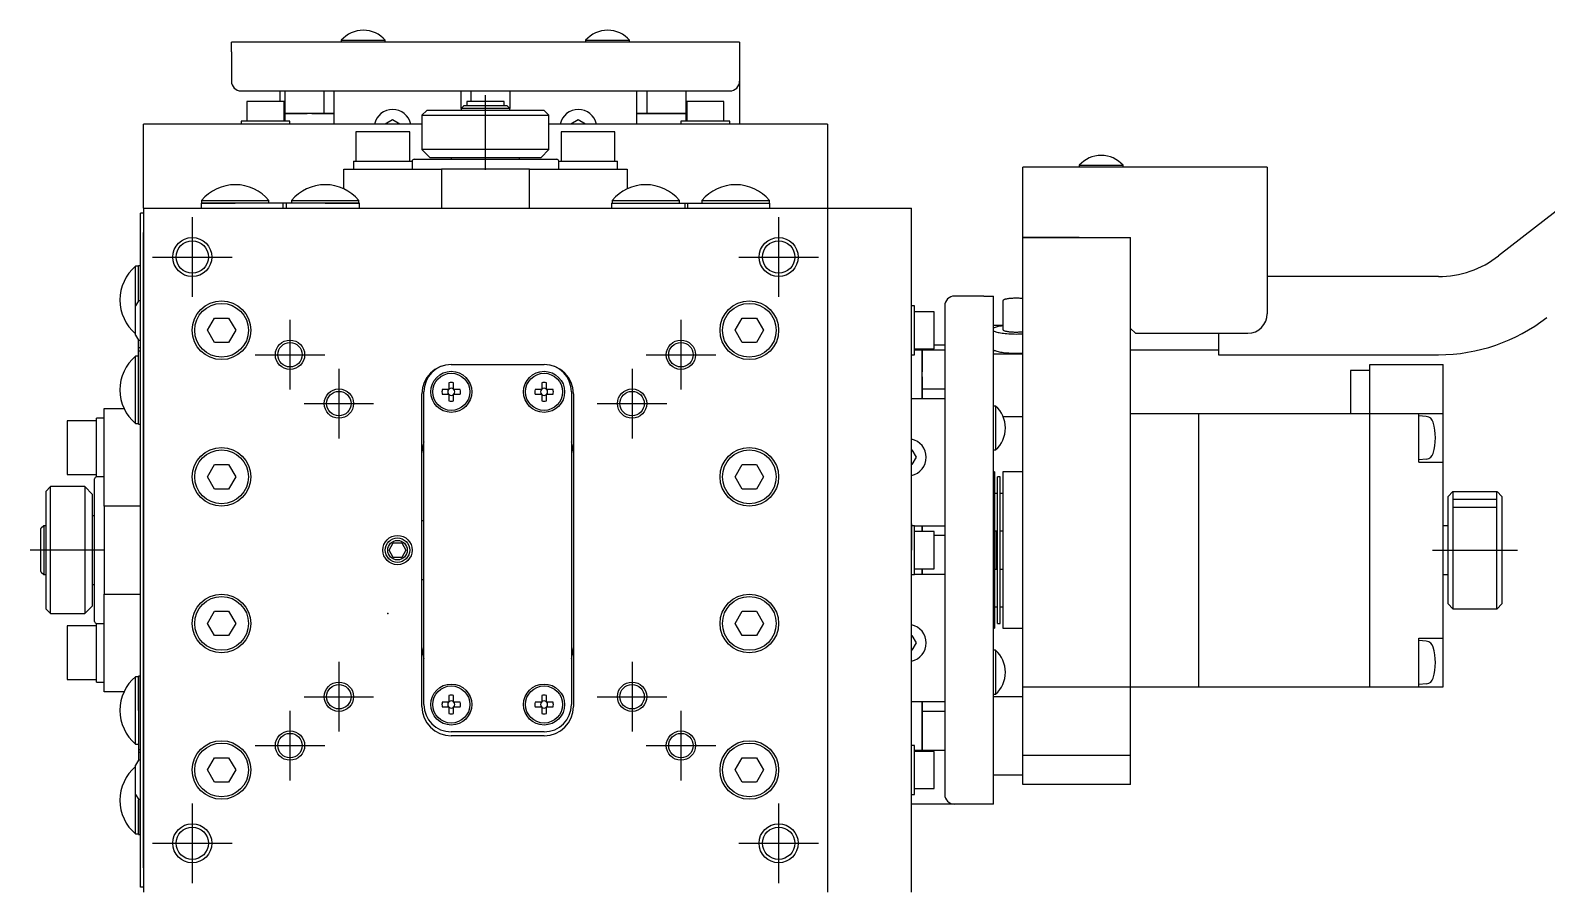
# Model space of a CAD drawing. Extents: x -4 to 428, y 25 to 494.
# Drawn here: x 115.4 to 270.5, y 294.8 to 382.7 of the extents above; entities that cross this region are included whole.
import ezdxf

# ---------------------------------------------------------------- set-up
doc = ezdxf.new("R2010")
doc.units = 0
doc.header["$LTSCALE"] = 10
doc.linetypes.add('CENTER', pattern=[2, 1.25, -0.25, 0.25, -0.25])
doc.layers.get('0').update_dxf_attribs({"linetype": 'CONTINUOUS'})
doc.layers.add('10', color=7, linetype='CONTINUOUS')

# ---------------------------------------------------------------- blocks, each defined once
blk = doc.blocks.new('AID8066')
at = {"layer": '10', "color": 7, "linetype": 'CONTINUOUS'}
for p, q in [((158.430735, 348.548793), (167.930735, 348.548793)), ((158.190735, 346.667977), (158.190735, 345.988793)), ((158.670735, 345.988793), (158.670735, 346.667977)), ((167.690735, 346.667977), (167.690735, 345.988793)), ((168.170735, 345.988793), (168.170735, 346.667977)), ((155.430735, 313.548793), (155.430735, 345.548793)), ((155.630735, 313.748793), (155.630735, 345.748793)), ((158.190735, 345.988793), (157.511551, 345.988793)), ((157.511551, 345.508793), (158.190735, 345.508793)), ((158.190735, 345.508793), (158.190735, 344.829609)), ((159.34992, 345.988793), (158.670735, 345.988793)), ((158.670735, 344.829609), (158.670735, 345.508793)), ((158.670735, 345.508793), (159.34992, 345.508793)), ((167.690735, 345.988793), (167.011551, 345.988793)), ((167.011551, 345.508793), (167.690735, 345.508793)), ((167.690735, 345.508793), (167.690735, 344.829609)), ((168.84992, 345.988793), (168.170735, 345.988793)), ((168.170735, 344.829609), (168.170735, 345.508793)), ((168.170735, 345.508793), (168.84992, 345.508793)), ((170.730735, 345.748793), (170.730735, 313.748793)), ((170.930735, 345.548793), (170.930735, 313.548793)), ((155.630735, 332.548793), (155.430735, 332.548793)), ((152.06471, 329.548793), (152.497722, 330.298793)), ((152.497722, 328.798793), (152.06471, 329.548793)), ((152.497722, 330.298793), (153.363748, 330.298793)), ((153.363748, 330.298793), (153.796761, 329.548793)), ((153.796761, 329.548793), (153.363748, 328.798793)), ((153.363748, 328.798793), (152.497722, 328.798793)), ((155.430735, 326.548793), (155.630735, 326.548793)), ((158.190735, 313.988793), (157.511551, 313.988793)), ((157.511551, 313.508793), (158.190735, 313.508793)), ((158.190735, 314.667977), (158.190735, 313.988793)), ((158.190735, 313.508793), (158.190735, 312.829609)), ((158.670735, 313.988793), (158.670735, 314.667977)), ((159.34992, 313.988793), (158.670735, 313.988793)), ((158.670735, 312.829609), (158.670735, 313.508793)), ((158.670735, 313.508793), (159.34992, 313.508793)), ((167.690735, 313.988793), (167.011551, 313.988793)), ((167.011551, 313.508793), (167.690735, 313.508793)), ((167.690735, 314.667977), (167.690735, 313.988793)), ((167.690735, 313.508793), (167.690735, 312.829609)), ((168.170735, 313.988793), (168.170735, 314.667977)), ((168.84992, 313.988793), (168.170735, 313.988793)), ((168.170735, 312.829609), (168.170735, 313.508793)), ((168.170735, 313.508793), (168.84992, 313.508793)), ((167.930735, 310.948793), (158.430735, 310.948793)), ((167.930735, 310.548793), (158.430735, 310.548793))]:
    blk.add_line(p, q, dxfattribs=at)
for centre, radius in [((158.430735, 345.748793), 2.1), ((158.430735, 345.748793), 1.9), ((167.930735, 345.748793), 2.1), ((167.930735, 345.748793), 1.9), ((152.930735, 329.548793), 1.25), ((152.930735, 329.548793), 1), ((158.430735, 313.748793), 2.1), ((158.430735, 313.748793), 1.9), ((167.930735, 313.748793), 2.1), ((167.930735, 313.748793), 1.9)]:
    blk.add_circle(centre, radius, dxfattribs=at)
at = {"layer": '10', "color": 9, "linetype": 'CONTINUOUS'}
blk.add_circle((152.930735, 329.548793), 1.5, dxfattribs=at)
at = {"layer": '10', "color": 7, "linetype": 'CONTINUOUS'}
for centre, radius, start, end in [((158.430735, 345.548793), 3, 90, 180), ((158.430735, 345.748793), 2.8, 90, 180), ((167.930735, 345.748793), 2.8, 0, 90), ((167.930735, 345.548793), 3, 0, 90), ((158.430735, 345.748793), 0.95, 75.36671, 104.63329), ((158.430735, 345.748793), 0.364721, 48.849633, 131.150367), ((167.930735, 345.748793), 0.95, 75.36671, 104.63329), ((167.930735, 345.748793), 0.364721, 48.849633, 131.150367), ((158.430735, 345.748793), 0.95, 165.36671, 194.63329), ((158.430735, 345.748793), 0.364721, 138.849633, 221.150367), ((158.430735, 345.748793), 0.364721, 228.849633, 311.150367), ((158.430735, 345.748793), 0.95, 255.36671, 284.63329), ((158.430735, 345.748793), 0.364721, 318.849633, 41.150367), ((158.430735, 345.748793), 0.95, 345.36671, 14.63329), ((167.930735, 345.748793), 0.95, 165.36671, 194.63329), ((167.930735, 345.748793), 0.364721, 138.849633, 221.150367), ((167.930735, 345.748793), 0.364721, 228.849633, 311.150367), ((167.930735, 345.748793), 0.95, 255.36671, 284.63329), ((167.930735, 345.748793), 0.364721, 318.849633, 41.150367), ((167.930735, 345.748793), 0.95, 345.36671, 14.63329), ((158.430735, 339.548793), 3, 158.96053, 180), ((167.930735, 339.548793), 3, 0, 21.03947), ((158.430735, 319.548793), 3, 180, 201.03947), ((167.930735, 319.548793), 3, 338.96053, 0), ((158.430735, 313.548793), 3, 180, 270), ((158.430735, 313.748793), 2.8, 180, 270), ((158.430735, 313.748793), 0.95, 165.36671, 194.63329), ((158.430735, 313.748793), 0.364721, 138.849633, 221.150367), ((158.430735, 313.748793), 0.95, 75.36671, 104.63329), ((158.430735, 313.748793), 0.364721, 48.849633, 131.150367), ((158.430735, 313.748793), 0.364721, 228.849633, 311.150367), ((158.430735, 313.748793), 0.364721, 318.849633, 41.150367), ((158.430735, 313.748793), 0.95, 345.36671, 14.63329), ((167.930735, 313.748793), 0.95, 165.36671, 194.63329), ((167.930735, 313.748793), 0.364721, 138.849633, 221.150367), ((167.930735, 313.748793), 0.95, 75.36671, 104.63329), ((167.930735, 313.748793), 0.364721, 48.849633, 131.150367), ((167.930735, 313.748793), 0.364721, 228.849633, 311.150367), ((167.930735, 313.748793), 2.8, 270, 0), ((167.930735, 313.548793), 3, 270, 0), ((167.930735, 313.748793), 0.364721, 318.849633, 41.150367), ((167.930735, 313.748793), 0.95, 345.36671, 14.63329), ((158.430735, 313.748793), 0.95, 255.36671, 284.63329), ((167.930735, 313.748793), 0.95, 255.36671, 284.63329)]:
    blk.add_arc(centre, radius, start, end, dxfattribs=at)

msp = doc.modelspace()

# ---------------------------------------------------------------- linework, layer by layer
at = {"color": 4, "linetype": 'CONTINUOUS'}
for p, q in [((147.18116, 381.733182), (149.43116, 381.733182)), ((149.43116, 381.733182), (151.68116, 381.733182)), ((172.18116, 381.733182), (174.43116, 381.733182)), ((174.43116, 381.733182), (176.68116, 381.733182)), ((164.43116, 374.748868), (159.43116, 374.748868)), ((222.68116, 368.933182), (224.93116, 368.933182)), ((224.93116, 368.933182), (227.18116, 368.933182)), ((132.88116, 365.348868), (136.33116, 365.348868)), ((136.33116, 365.348868), (139.78116, 365.348868)), ((141.23116, 364.548868), (141.23116, 365.048868)), ((141.53116, 365.048868), (141.53116, 364.548868)), ((142.08116, 365.348868), (145.53116, 365.348868)), ((145.53116, 365.348868), (148.98116, 365.348868)), ((174.881162, 365.348868), (178.331162, 365.348868)), ((178.331162, 365.348868), (181.781162, 365.348868)), ((182.331162, 365.048868), (182.331162, 364.548868)), ((182.331162, 365.048868), (182.631162, 365.048868)), ((182.631162, 364.548868), (182.631162, 365.048868)), ((184.081162, 365.348868), (187.531162, 365.348868)), ((187.531162, 365.348868), (190.981162, 365.348868)), ((126.13116, 355.14887), (126.13116, 358.59887)), ((126.13116, 354.548868), (126.13116, 355.14887)), ((126.13116, 345.94887), (126.13116, 349.39887)), ((126.43116, 349.94887), (126.43116, 350.24887)), ((126.63116, 350.24887), (126.43116, 350.24887)), ((126.43116, 349.94887), (126.63116, 349.94887)), ((126.13116, 342.49887), (126.13116, 345.94887)), ((214.115474, 344.298868), (214.115474, 342.048868)), ((234.92116, 315.548868), (234.92116, 343.548868)), ((252.42116, 316.703636), (252.42116, 343.548868)), ((214.115474, 342.048868), (214.115474, 339.798868)), ((260.93116, 335.548868), (260.93116, 323.548868)), ((265.43116, 323.548868), (265.43116, 335.548868)), ((260.93116, 334.748868), (265.43116, 334.748868)), ((260.93116, 333.948868), (265.43116, 333.948868)), ((116.73116, 332.048868), (116.73116, 327.048868)), ((214.115474, 319.298868), (214.115474, 317.048868)), ((126.13116, 313.148868), (126.13116, 316.598868)), ((214.115474, 317.048868), (214.115474, 314.798868)), ((252.43116, 316.70753), (252.42116, 316.70753)), ((252.42116, 315.548868), (252.42116, 316.703636)), ((126.13116, 309.698868), (126.13116, 313.148868)), ((126.43116, 309.148868), (126.63116, 309.148868)), ((126.63116, 308.848868), (126.43116, 308.848868)), ((126.13116, 303.948868), (126.13116, 304.548868)), ((126.13116, 300.498868), (126.13116, 303.948868))]:
    msp.add_line(p, q, dxfattribs=at)
at = {"color": 7, "linetype": 'CONTINUOUS'}
for p, q in [((147.18116, 381.733182), (147.18116, 381.548868)), ((148.41964, 382.567456), (148.417258, 382.572342)), ((148.41964, 382.567456), (148.417258, 382.572342)), ((150.445062, 382.572342), (150.442678, 382.567456)), ((151.68116, 381.548868), (151.68116, 381.733182)), ((172.18116, 381.733182), (172.18116, 381.548868)), ((173.41964, 382.567456), (173.417258, 382.572342)), ((173.41964, 382.567456), (173.417258, 382.572342)), ((175.445062, 382.572342), (175.442678, 382.567456)), ((176.68116, 381.548868), (176.68116, 381.733182)), ((187.93116, 381.548868), (135.93116, 381.548868)), ((135.93116, 380.548868), (135.93116, 381.548868)), ((135.93116, 380.548868), (135.93116, 377.548868)), ((187.93116, 381.548868), (187.93116, 380.548868)), ((187.93116, 380.548868), (187.93116, 377.548868)), ((187.93116, 377.548868), (187.93116, 373.148868)), ((136.93116, 376.548868), (186.93116, 376.548868)), ((140.93116, 375.448868), (140.93116, 376.548868)), ((141.43116, 374.248868), (141.43116, 376.548868)), ((145.43116, 374.248868), (145.43116, 376.548868)), ((146.43116, 376.548868), (146.43116, 374.248868)), ((159.43116, 374.748868), (159.43116, 376.548868)), ((160.43116, 376.548868), (160.43116, 375.448868)), ((164.43116, 376.548868), (164.43116, 374.748868)), ((177.43116, 374.248868), (177.43116, 376.548868)), ((178.43116, 376.548868), (178.43116, 374.248868)), ((182.43116, 376.548868), (182.43116, 374.248868)), ((141.33116, 375.448868), (137.53116, 375.448868)), ((137.53116, 375.448868), (137.53116, 373.448868)), ((141.33116, 373.448868), (141.33116, 375.448868)), ((141.43116, 374.248868), (143.68116, 374.248868)), ((145.43116, 374.248868), (141.43116, 374.248868)), ((141.43116, 373.448868), (141.43116, 374.248868)), ((144.18116, 374.248868), (146.43116, 374.248868)), ((146.43116, 374.248868), (145.43116, 374.248868)), ((146.43116, 374.248868), (146.43116, 373.148868)), ((155.93116, 374.548868), (155.43116, 374.048868)), ((155.43116, 374.048868), (168.43116, 374.048868)), ((155.43116, 374.048868), (155.43116, 370.548868)), ((167.93116, 374.548868), (155.93116, 374.548868)), ((159.68116, 374.998868), (159.43116, 374.748868)), ((159.43116, 374.748868), (159.43116, 374.548868)), ((159.73116, 375.048868), (159.68116, 374.998868)), ((159.73116, 375.048868), (164.13116, 375.048868)), ((163.83116, 375.448868), (160.03116, 375.448868)), ((160.03116, 375.448868), (160.03116, 375.048868)), ((163.83116, 375.048868), (163.83116, 375.448868)), ((164.18116, 374.998868), (164.13116, 375.048868)), ((164.43116, 374.748868), (164.18116, 374.998868)), ((164.43116, 374.548868), (164.43116, 374.748868)), ((168.43116, 374.048868), (167.93116, 374.548868)), ((168.43116, 370.548868), (168.43116, 374.048868)), ((177.43116, 374.248868), (182.43116, 374.248868)), ((178.43116, 374.248868), (177.43116, 374.248868)), ((177.43116, 373.148868), (177.43116, 374.248868)), ((182.43116, 374.248868), (178.43116, 374.248868)), ((182.43116, 374.248868), (182.43116, 373.448868)), ((186.33116, 375.448868), (182.53116, 375.448868)), ((182.53116, 375.448868), (182.53116, 373.448868)), ((186.33116, 373.448868), (186.33116, 375.448868)), ((285.574474, 375.241326), (265.59752, 359.663116)), ((126.93116, 364.548868), (126.93116, 373.148868)), ((155.43116, 373.148868), (126.93116, 373.148868)), ((141.93116, 373.448868), (136.93116, 373.448868)), ((136.93116, 373.448868), (136.93116, 373.148868)), ((141.93116, 373.148868), (141.93116, 373.448868)), ((151.68116, 373.181882), (152.43116, 373.614894)), ((151.68116, 373.148868), (151.68116, 373.181882)), ((152.43116, 373.614894), (153.18116, 373.181882)), ((153.18116, 373.181882), (153.18116, 373.148868)), ((196.93116, 373.148868), (168.43116, 373.148868)), ((170.68116, 373.181882), (171.43116, 373.614894)), ((170.68116, 373.148868), (170.68116, 373.181882)), ((171.43116, 373.614894), (172.18116, 373.181882)), ((172.18116, 373.181882), (172.18116, 373.148868)), ((186.93116, 373.448868), (181.93116, 373.448868)), ((181.93116, 373.448868), (181.93116, 373.148868)), ((186.93116, 373.148868), (186.93116, 373.448868)), ((196.93116, 373.148868), (196.93116, 364.548868)), ((154.18116, 372.348868), (148.68116, 372.348868)), ((148.68116, 372.348868), (148.68116, 369.348868)), ((154.18116, 369.348868), (154.18116, 372.348868)), ((175.18116, 372.348868), (169.68116, 372.348868)), ((169.68116, 372.348868), (169.68116, 369.348868)), ((175.18116, 369.348868), (175.18116, 372.348868)), ((148.43116, 369.348868), (154.43116, 369.348868)), ((148.43116, 369.348868), (148.43116, 368.548868)), ((154.43116, 369.348868), (154.43116, 368.548868)), ((154.63116, 369.548868), (161.93116, 369.548868)), ((161.93116, 370.548868), (155.43116, 370.548868)), ((155.43116, 370.548868), (156.23116, 369.748868)), ((156.23116, 369.748868), (167.63116, 369.748868)), ((158.43116, 369.748868), (158.43116, 369.548868)), ((168.43116, 370.548868), (161.93116, 370.548868)), ((161.93116, 369.548868), (169.23116, 369.548868)), ((165.43116, 369.548868), (165.43116, 369.748868)), ((167.63116, 369.748868), (168.43116, 370.548868)), ((169.43116, 369.348868), (175.43116, 369.348868)), ((169.43116, 368.548868), (169.43116, 369.348868)), ((175.43116, 368.548868), (175.43116, 369.348868)), ((223.91964, 369.767456), (223.917258, 369.772342)), ((223.91964, 369.767456), (223.917258, 369.772342)), ((225.945062, 369.772342), (225.942678, 369.767456)), ((147.43116, 366.530088), (147.43116, 368.548868)), ((147.43116, 368.548868), (157.43116, 368.548868)), ((157.43116, 368.548868), (157.43116, 364.548868)), ((166.43116, 368.548868), (157.43116, 368.548868)), ((166.43116, 364.548868), (166.43116, 368.548868)), ((166.43116, 368.548868), (176.43116, 368.548868)), ((176.43116, 368.548868), (176.43116, 366.530088)), ((241.93116, 368.748868), (216.93116, 368.748868)), ((222.68116, 368.748868), (216.93116, 368.748868)), ((216.93116, 305.548868), (216.93116, 368.748868)), ((222.68116, 368.933182), (222.68116, 368.748868)), ((227.18116, 368.748868), (227.18116, 368.933182)), ((241.93116, 368.748868), (227.18116, 368.748868)), ((241.93116, 368.748868), (241.93116, 367.748868)), ((241.93116, 367.748868), (241.93116, 353.748868)), ((136.33116, 365.048868), (132.83116, 365.048868)), ((132.83116, 365.048868), (132.83116, 364.548868)), ((132.88116, 365.348868), (132.88116, 365.048868)), ((132.88116, 365.048868), (136.33116, 365.048868)), ((140.23116, 365.048868), (136.33116, 365.048868)), ((139.78116, 365.048868), (139.78116, 365.348868)), ((141.23116, 365.048868), (140.23116, 365.048868)), ((141.53116, 365.048868), (141.23116, 365.048868)), ((142.53116, 365.048868), (141.53116, 365.048868)), ((142.08116, 365.348868), (142.08116, 365.048868)), ((145.53116, 365.048868), (142.53116, 365.048868)), ((149.03116, 365.048868), (145.53116, 365.048868)), ((145.53116, 365.048868), (148.98116, 365.048868)), ((148.98116, 365.048868), (148.98116, 365.348868)), ((149.03116, 364.548868), (149.03116, 365.048868)), ((174.831162, 365.048868), (178.331162, 365.048868)), ((174.831162, 365.048868), (174.831162, 364.548868)), ((174.881162, 365.348868), (174.881162, 365.048868)), ((174.881162, 365.048868), (178.331162, 365.048868)), ((178.331162, 365.048868), (181.331162, 365.048868)), ((181.331162, 365.048868), (182.331162, 365.048868)), ((181.781162, 365.048868), (181.781162, 365.348868)), ((182.631162, 365.048868), (183.631162, 365.048868)), ((183.631162, 365.048868), (187.531162, 365.048868)), ((184.081162, 365.348868), (184.081162, 365.048868)), ((187.531162, 365.048868), (191.031162, 365.048868)), ((187.531162, 365.048868), (190.981162, 365.048868)), ((190.981162, 365.048868), (190.981162, 365.348868)), ((191.031162, 364.548868), (191.031162, 365.048868)), ((126.93116, 364.048868), (126.63116, 364.048868)), ((126.63116, 295.048868), (126.63116, 364.048868)), ((126.93116, 364.548868), (126.93116, 294.548868)), ((126.93116, 364.548868), (205.53116, 364.548868)), ((196.93116, 364.548868), (196.93116, 294.548868)), ((205.53116, 294.548868), (205.53116, 364.548868)), ((126.93116, 297.048868), (126.93116, 362.048868)), ((216.93116, 361.548868), (227.93116, 361.548868)), ((222.68116, 361.548868), (216.93116, 361.548868)), ((227.93116, 342.394102), (227.93116, 361.548868)), ((126.43116, 358.59887), (126.13116, 358.59887)), ((126.43116, 355.14887), (126.43116, 358.64887)), ((126.63116, 358.64887), (126.43116, 358.64887)), ((126.43116, 355.14887), (126.43116, 358.59887)), ((259.448138, 357.548868), (241.93116, 357.548868)), ((212.93116, 355.548868), (209.93116, 355.548868)), ((212.93116, 355.548868), (213.93116, 355.548868)), ((213.93116, 303.548868), (213.93116, 355.548868)), ((215.753438, 355.3121), (215.659476, 355.304531)), ((215.850127, 355.318295), (215.753438, 355.3121)), ((215.948991, 355.323078), (215.850127, 355.318295)), ((216.049465, 355.326424), (215.948991, 355.323078)), ((216.150977, 355.328313), (216.049465, 355.326424)), ((216.252946, 355.328734), (216.150977, 355.328313)), ((216.354791, 355.327685), (216.252946, 355.328734)), ((216.45593, 355.325172), (216.354791, 355.327685)), ((216.555786, 355.321209), (216.45593, 355.325172)), ((216.653789, 355.315819), (216.555786, 355.321209)), ((216.74938, 355.309033), (216.653789, 355.315819)), ((216.842013, 355.300889), (216.74938, 355.309033)), ((126.419836, 355.048868), (126.13116, 354.548868)), ((126.13116, 353.048868), (126.13116, 354.548868)), ((126.63116, 355.048868), (126.419836, 355.048868)), ((126.43116, 355.048868), (126.43116, 355.14887)), ((205.83116, 354.548868), (205.53116, 354.548868)), ((205.83116, 349.548868), (205.83116, 354.548868)), ((207.83116, 353.948868), (205.83116, 353.948868)), ((207.83116, 350.148868), (207.83116, 353.948868)), ((208.93116, 354.548868), (208.93116, 304.548868)), ((214.885011, 355.090623), (214.881158, 355.071176)), ((214.881158, 355.071176), (214.881158, 352.126294)), ((214.896547, 355.109959), (214.885011, 355.090623)), ((214.915702, 355.129074), (214.896547, 355.109959)), ((214.942364, 355.147859), (214.915702, 355.129074)), ((214.976383, 355.166205), (214.942364, 355.147859)), ((215.017564, 355.18401), (214.976383, 355.166205)), ((215.065672, 355.20117), (215.017564, 355.18401)), ((215.120433, 355.217588), (215.065672, 355.20117)), ((215.181533, 355.233171), (215.120433, 355.217588)), ((215.248625, 355.247829), (215.181533, 355.233171)), ((215.321324, 355.261478), (215.248625, 355.247829)), ((215.399217, 355.274042), (215.321324, 355.261478)), ((215.481858, 355.285447), (215.399217, 355.274042)), ((215.568777, 355.29563), (215.481858, 355.285447)), ((215.659476, 355.304531), (215.568777, 355.29563)), ((216.931159, 355.291434), (216.842013, 355.300889)), ((126.13116, 351.548868), (126.13116, 353.048868)), ((133.487784, 352.048868), (134.209472, 353.298868)), ((134.209472, 353.298868), (135.652848, 353.298868)), ((135.652848, 353.298868), (136.374536, 352.048868)), ((187.487784, 352.048868), (188.209472, 353.298868)), ((188.209472, 353.298868), (189.652848, 353.298868)), ((189.652848, 353.298868), (190.374536, 352.048868)), ((214.881158, 352.548868), (213.93116, 352.548868)), ((213.998074, 352.29409), (213.93116, 352.257107)), ((214.081288, 352.329848), (213.998074, 352.29409)), ((214.180194, 352.364121), (214.081288, 352.329848)), ((214.294072, 352.396657), (214.180194, 352.364121)), ((214.422089, 352.42722), (214.294072, 352.396657)), ((214.563311, 352.455586), (214.422089, 352.42722)), ((214.716707, 352.481549), (214.563311, 352.455586)), ((214.881158, 352.504918), (214.716707, 352.481549)), ((227.93116, 352.248868), (228.43116, 351.748868)), ((126.13116, 351.548868), (126.419836, 351.048868)), ((126.419836, 351.048868), (126.63116, 351.048868)), ((126.43116, 350.24887), (126.43116, 351.048868)), ((134.209472, 350.798868), (133.487784, 352.048868)), ((135.652848, 350.798868), (134.209472, 350.798868)), ((136.374536, 352.048868), (135.652848, 350.798868)), ((188.209472, 350.798868), (187.487784, 352.048868)), ((189.652848, 350.798868), (188.209472, 350.798868)), ((190.374536, 352.048868), (189.652848, 350.798868)), ((213.93116, 351.99548), (213.993364, 351.960798)), ((213.993364, 351.960798), (214.069906, 351.927176)), ((214.069906, 351.927176), (214.160297, 351.894829)), ((214.160297, 351.894829), (214.263957, 351.863966)), ((214.263957, 351.863966), (214.380222, 351.834784)), ((214.380222, 351.834784), (214.508348, 351.80747)), ((214.508348, 351.80747), (214.647512, 351.782198)), ((214.647512, 351.782198), (214.796824, 351.759132)), ((214.796824, 351.759132), (214.955327, 351.738418)), ((214.881158, 352.126294), (214.88532, 352.106083)), ((214.88532, 352.106083), (214.897779, 352.085997)), ((214.897779, 352.085997), (214.918459, 352.06616)), ((214.918459, 352.06616), (214.947232, 352.046693)), ((214.947232, 352.046693), (214.983921, 352.027717)), ((214.955327, 351.738418), (215.122005, 351.720189)), ((214.983921, 352.027717), (215.028299, 352.009349)), ((215.028299, 352.009349), (215.080094, 351.991702)), ((215.080094, 351.991702), (215.138985, 351.974885)), ((215.122005, 351.720189), (215.29579, 351.704563)), ((215.138985, 351.974885), (215.20461, 351.959001)), ((215.20461, 351.959001), (215.276564, 351.944148)), ((215.276564, 351.944148), (215.354403, 351.930419)), ((215.29579, 351.704563), (215.475568, 351.691639)), ((215.354403, 351.930419), (215.437648, 351.917897)), ((215.437648, 351.917897), (215.525785, 351.90666)), ((215.475568, 351.691639), (215.660188, 351.6815)), ((215.525785, 351.90666), (215.618271, 351.896777)), ((215.618271, 351.896777), (215.714536, 351.888309)), ((215.660188, 351.6815), (215.848467, 351.674211)), ((215.714536, 351.888309), (215.813985, 351.881309)), ((215.813985, 351.881309), (215.916007, 351.875819)), ((215.848467, 351.674211), (216.039198, 351.669819)), ((215.916007, 351.875819), (216.019972, 351.871873)), ((216.019972, 351.871873), (216.125238, 351.869496)), ((216.039198, 351.669819), (216.231158, 351.668352)), ((216.125238, 351.869496), (216.231158, 351.868701)), ((216.231158, 351.868701), (216.323076, 351.869299)), ((216.231158, 351.668352), (216.408578, 351.669605)), ((216.323076, 351.869299), (216.414567, 351.87109)), ((216.408578, 351.669605), (216.585026, 351.673357)), ((216.414567, 351.87109), (216.505206, 351.874065)), ((216.505206, 351.874065), (216.594574, 351.87821)), ((216.585026, 351.673357), (216.759539, 351.679588)), ((216.594574, 351.87821), (216.682255, 351.883507)), ((216.682255, 351.883507), (216.767843, 351.889931)), ((216.759539, 351.679588), (216.931159, 351.688263)), ((216.767843, 351.889931), (216.850939, 351.897452)), ((216.850939, 351.897452), (216.931159, 351.906035)), ((228.43116, 351.748868), (239.93116, 351.748868)), ((236.93116, 351.748868), (236.93116, 349.548868)), ((126.43116, 349.39887), (126.13116, 349.39887)), ((126.43116, 348.94887), (126.43116, 349.94887)), ((205.53116, 349.548868), (205.83116, 349.548868)), ((205.83116, 350.148868), (207.83116, 350.148868)), ((205.83116, 350.048868), (206.63116, 350.048868)), ((206.63116, 350.048868), (206.63116, 347.798868)), ((206.63116, 346.048868), (206.63116, 350.048868)), ((206.63116, 350.048868), (208.93116, 350.048868)), ((207.83116, 350.548868), (208.93116, 350.548868)), ((213.93116, 350.032226), (213.993364, 349.997544)), ((216.93116, 349.590612), (213.93116, 349.590612)), ((213.993364, 349.997544), (214.069906, 349.963922)), ((214.069906, 349.963922), (214.160297, 349.931575)), ((214.160297, 349.931575), (214.263957, 349.900712)), ((214.263957, 349.900712), (214.380222, 349.87153)), ((214.380222, 349.87153), (214.508348, 349.844216)), ((214.508348, 349.844216), (214.647512, 349.818944)), ((214.647512, 349.818944), (214.796824, 349.795878)), ((214.796824, 349.795878), (214.955327, 349.775164)), ((214.955327, 349.775164), (215.122005, 349.756935)), ((215.122005, 349.756935), (215.29579, 349.741309)), ((215.29579, 349.741309), (215.475568, 349.728385)), ((215.475568, 349.728385), (215.660188, 349.718246)), ((215.660188, 349.718246), (215.848467, 349.710957)), ((215.848467, 349.710957), (216.039198, 349.706565)), ((216.039198, 349.706565), (216.231158, 349.705098)), ((216.231158, 349.705098), (216.408578, 349.706351)), ((216.408578, 349.706351), (216.585026, 349.710103)), ((216.585026, 349.710103), (216.759539, 349.716334)), ((216.759539, 349.716334), (216.931159, 349.725009)), ((227.93116, 350.048868), (236.93116, 350.048868)), ((236.93116, 349.548868), (259.448138, 349.548868)), ((126.43116, 345.94887), (126.43116, 348.94887)), ((252.42116, 347.948868), (250.43116, 347.948868)), ((250.43116, 347.948868), (250.43116, 343.548868)), ((252.43116, 348.548868), (259.93116, 348.548868)), ((252.43116, 343.548868), (252.43116, 348.548868)), ((259.93116, 315.548868), (259.93116, 348.548868)), ((206.63116, 347.298868), (206.63116, 345.048868)), ((206.63116, 345.048868), (206.63116, 346.048868)), ((206.63116, 346.048868), (208.93116, 346.048868)), ((126.43116, 342.44887), (126.43116, 345.94887)), ((126.43116, 342.49887), (126.43116, 345.94887)), ((206.63116, 345.048868), (205.53116, 345.048868)), ((208.93116, 345.048868), (206.63116, 345.048868)), ((122.13116, 337.048868), (122.13116, 343.048868)), ((122.93116, 343.048868), (122.13116, 343.048868)), ((122.93116, 344.048868), (124.94994, 344.048868)), ((122.93116, 334.048868), (122.93116, 344.048868)), ((214.115474, 344.298868), (213.93116, 344.298868)), ((214.897329, 343.210036), (216.93116, 343.210036)), ((214.949748, 343.060388), (214.954634, 343.06277)), ((214.949748, 343.060388), (214.954634, 343.06277)), ((227.93116, 343.548868), (259.93116, 343.548868)), ((257.43116, 338.548868), (257.43116, 343.548868)), ((258.19861, 343.231725), (257.43116, 343.298868)), ((119.13116, 342.798868), (119.13116, 337.298868)), ((122.13116, 342.798868), (119.13116, 342.798868)), ((126.13116, 342.49887), (126.43116, 342.49887)), ((126.43116, 342.44887), (126.63116, 342.44887)), ((227.93116, 305.548868), (227.93116, 342.394102)), ((227.93116, 316.703636), (227.93116, 342.394102)), ((205.53116, 339.798868), (205.564174, 339.798868)), ((205.564174, 339.798868), (205.997186, 339.048868)), ((213.93116, 339.798868), (214.115474, 339.798868)), ((214.954634, 341.034966), (214.949748, 341.03735)), ((133.487784, 337.048868), (134.209472, 338.298868)), ((134.209472, 338.298868), (135.652848, 338.298868)), ((135.652848, 338.298868), (136.374536, 337.048868)), ((187.487784, 337.048868), (188.209472, 338.298868)), ((188.209472, 338.298868), (189.652848, 338.298868)), ((189.652848, 338.298868), (190.374536, 337.048868)), ((205.564174, 338.298868), (205.53116, 338.298868)), ((205.997186, 339.048868), (205.564174, 338.298868)), ((258.213149, 338.867283), (257.43116, 338.798868)), ((257.43116, 338.548868), (259.93116, 338.548868)), ((119.13116, 337.298868), (122.13116, 337.298868)), ((121.93116, 329.548868), (121.93116, 336.848868)), ((122.93116, 337.048868), (122.13116, 337.048868)), ((134.209472, 335.798868), (133.487784, 337.048868)), ((136.374536, 337.048868), (135.652848, 335.798868)), ((188.209472, 335.798868), (187.487784, 337.048868)), ((190.374536, 337.048868), (189.652848, 335.798868)), ((214.03116, 337.548868), (213.93116, 337.548868)), ((214.03116, 337.548868), (214.03116, 321.548868)), ((214.33116, 322.048868), (214.33116, 337.048868)), ((214.58116, 337.048868), (214.33116, 337.048868)), ((214.58116, 322.048868), (214.58116, 337.048868)), ((214.88116, 337.548868), (214.88116, 321.548868)), ((216.93116, 337.548868), (214.88116, 337.548868)), ((117.43116, 336.048868), (116.93116, 335.548868)), ((116.93116, 335.548868), (116.93116, 323.548868)), ((117.43116, 323.048868), (117.43116, 336.048868)), ((120.93116, 336.048868), (117.43116, 336.048868)), ((120.93116, 336.048868), (120.93116, 329.548868)), ((121.73116, 335.248868), (120.93116, 336.048868)), ((121.73116, 323.848868), (121.73116, 335.248868)), ((135.652848, 335.798868), (134.209472, 335.798868)), ((189.652848, 335.798868), (188.209472, 335.798868)), ((214.33116, 335.337956), (214.03116, 335.337956)), ((214.88116, 335.337956), (214.58116, 335.337956)), ((260.927503, 335.545214), (260.43116, 335.048868)), ((260.93116, 335.548868), (265.43116, 335.548868)), ((260.93116, 335.548868), (265.43116, 335.548868)), ((260.93116, 335.545214), (265.43116, 335.545214)), ((265.93116, 335.048868), (265.434814, 335.545214)), ((126.63116, 334.048868), (122.93116, 334.048868)), ((122.93116, 334.048868), (122.93116, 325.048868)), ((260.43116, 324.048868), (260.43116, 335.048868)), ((265.93116, 335.048868), (265.93116, 324.048868)), ((116.73116, 332.048868), (116.48116, 331.798868)), ((116.93116, 332.048868), (116.73116, 332.048868)), ((121.93116, 333.048868), (121.73116, 333.048868)), ((205.53116, 332.248868), (205.53116, 329.548868)), ((205.83116, 332.048868), (205.53116, 332.048868)), ((205.83116, 332.048868), (206.63116, 332.048868)), ((205.83116, 327.048868), (205.83116, 332.048868)), ((206.63116, 332.048868), (206.63116, 331.448868)), ((206.63116, 331.448868), (206.63116, 332.048868)), ((206.63116, 332.048868), (208.93116, 332.048868)), ((260.43116, 332.048868), (259.93116, 332.048868)), ((116.48116, 331.798868), (116.43116, 331.748868)), ((116.43116, 327.348868), (116.43116, 331.748868)), ((207.83116, 331.448868), (205.83116, 331.448868)), ((207.83116, 327.648868), (207.83116, 331.448868)), ((208.93116, 331.048868), (207.83116, 331.048868)), ((214.03116, 331.537956), (214.33116, 331.537956)), ((214.23116, 329.548868), (214.23116, 331.537956)), ((214.58116, 331.537956), (214.88116, 331.537956)), ((120.93116, 329.548868), (120.93116, 323.048868)), ((121.93116, 322.248868), (121.93116, 329.548868)), ((214.23116, 327.559782), (214.23116, 329.548868)), ((205.83116, 327.648868), (207.83116, 327.648868)), ((206.63116, 327.648868), (206.63116, 327.048868)), ((206.63116, 327.048868), (206.63116, 327.648868)), ((214.33116, 327.559782), (214.03116, 327.559782)), ((214.88116, 327.559782), (214.58116, 327.559782)), ((116.43116, 327.348868), (116.48116, 327.298868)), ((116.48116, 327.298868), (116.73116, 327.048868)), ((116.73116, 327.048868), (116.93116, 327.048868)), ((121.73116, 326.048868), (121.93116, 326.048868)), ((205.53116, 327.048868), (205.83116, 327.048868)), ((206.63116, 327.048868), (205.83116, 327.048868)), ((208.93116, 327.048868), (206.63116, 327.048868)), ((259.93116, 327.048868), (260.43116, 327.048868)), ((122.93116, 325.048868), (126.63116, 325.048868)), ((122.93116, 315.048868), (122.93116, 325.048868)), ((116.93116, 323.548868), (117.43116, 323.048868)), ((117.43116, 323.048868), (120.93116, 323.048868)), ((120.93116, 323.048868), (121.73116, 323.848868)), ((133.487784, 322.048868), (134.209472, 323.298868)), ((134.209472, 323.298868), (135.652848, 323.298868)), ((135.652848, 323.298868), (136.374536, 322.048868)), ((187.487784, 322.048868), (188.209472, 323.298868)), ((188.209472, 323.298868), (189.652848, 323.298868)), ((189.652848, 323.298868), (190.374536, 322.048868)), ((214.03116, 323.759782), (214.33116, 323.759782)), ((214.58116, 323.759782), (214.88116, 323.759782)), ((260.43116, 324.048868), (260.927504, 323.552524)), ((260.93116, 323.552524), (265.434813, 323.552524)), ((260.93116, 323.548868), (265.43116, 323.548868)), ((260.93116, 323.548868), (265.43116, 323.548868)), ((265.434813, 323.552524), (265.93116, 324.048868)), ((119.13116, 321.798868), (119.13116, 316.298868)), ((122.13116, 321.798868), (119.13116, 321.798868)), ((122.13116, 316.048868), (122.13116, 322.048868)), ((122.13116, 322.048868), (122.93116, 322.048868)), ((134.209472, 320.798868), (133.487784, 322.048868)), ((136.374536, 322.048868), (135.652848, 320.798868)), ((188.209472, 320.798868), (187.487784, 322.048868)), ((190.374536, 322.048868), (189.652848, 320.798868)), ((213.93116, 321.548868), (214.03116, 321.548868)), ((214.33116, 322.048868), (214.58116, 322.048868)), ((214.88116, 321.548868), (216.93116, 321.548868)), ((135.652848, 320.798868), (134.209472, 320.798868)), ((189.652848, 320.798868), (188.209472, 320.798868)), ((205.53116, 320.798868), (205.564174, 320.798868)), ((205.564174, 320.798868), (205.997186, 320.048868)), ((205.997186, 320.048868), (205.564174, 319.298868)), ((257.43116, 320.548868), (259.93116, 320.548868)), ((257.43116, 315.548868), (257.43116, 320.548868)), ((258.19861, 320.231725), (257.43116, 320.298868)), ((205.564174, 319.298868), (205.53116, 319.298868)), ((214.115474, 319.298868), (213.93116, 319.298868)), ((126.43116, 316.598868), (126.13116, 316.598868)), ((126.43116, 316.648868), (126.43116, 313.148868)), ((126.63116, 316.648868), (126.43116, 316.648868)), ((126.43116, 313.148868), (126.43116, 316.598868)), ((214.949748, 318.060388), (214.954634, 318.06277)), ((214.949748, 318.060388), (214.954634, 318.06277)), ((119.13116, 316.298868), (122.13116, 316.298868)), ((122.13116, 316.048868), (122.93116, 316.048868)), ((124.94994, 315.048868), (122.93116, 315.048868)), ((214.954634, 316.034966), (214.949748, 316.03735)), ((216.93116, 315.548868), (259.93116, 315.548868)), ((258.213149, 315.867283), (257.43116, 315.798868)), ((205.53116, 314.048868), (206.63116, 314.048868)), ((206.63116, 314.048868), (206.63116, 309.048868)), ((206.63116, 313.048868), (206.63116, 314.048868)), ((206.63116, 314.048868), (208.93116, 314.048868)), ((213.93116, 314.798868), (214.115474, 314.798868)), ((216.93116, 314.548868), (213.93116, 314.548868)), ((126.43116, 313.148868), (126.43116, 310.148868)), ((206.63116, 309.048868), (206.63116, 313.048868)), ((208.93116, 313.048868), (206.63116, 313.048868)), ((126.13116, 309.698868), (126.43116, 309.698868)), ((126.43116, 310.148868), (126.43116, 309.148868)), ((126.43116, 309.148868), (126.43116, 308.848868)), ((126.43116, 308.848868), (126.43116, 308.048868)), ((205.83116, 309.548868), (205.53116, 309.548868)), ((205.83116, 304.548868), (205.83116, 309.548868)), ((206.63116, 309.048868), (205.83116, 309.048868)), ((207.83116, 308.948868), (205.83116, 308.948868)), ((208.93116, 309.048868), (206.63116, 309.048868)), ((207.83116, 305.148868), (207.83116, 308.948868)), ((126.419836, 308.048868), (126.13116, 307.548868)), ((126.13116, 306.048868), (126.13116, 307.548868)), ((126.63116, 308.048868), (126.419836, 308.048868)), ((133.487784, 307.048868), (134.209472, 308.298868)), ((134.209472, 308.298868), (135.652848, 308.298868)), ((135.652848, 308.298868), (136.374536, 307.048868)), ((187.487784, 307.048868), (188.209472, 308.298868)), ((188.209472, 308.298868), (189.652848, 308.298868)), ((189.652848, 308.298868), (190.374536, 307.048868)), ((216.93116, 308.548868), (227.93116, 308.548868)), ((126.13116, 304.548868), (126.13116, 306.048868)), ((134.209472, 305.798868), (133.487784, 307.048868)), ((135.652848, 305.798868), (134.209472, 305.798868)), ((136.374536, 307.048868), (135.652848, 305.798868)), ((188.209472, 305.798868), (187.487784, 307.048868)), ((189.652848, 305.798868), (188.209472, 305.798868)), ((190.374536, 307.048868), (189.652848, 305.798868)), ((213.93116, 306.548868), (216.93116, 306.548868)), ((126.13116, 304.548868), (126.419836, 304.048868)), ((205.53116, 304.548868), (205.83116, 304.548868)), ((205.83116, 305.148868), (207.83116, 305.148868)), ((227.93116, 305.548868), (216.93116, 305.548868)), ((126.419836, 304.048868), (126.63116, 304.048868)), ((126.43116, 304.048868), (126.43116, 303.948868)), ((126.43116, 303.948868), (126.43116, 300.448868)), ((126.43116, 300.498868), (126.43116, 303.948868)), ((209.93116, 303.548868), (205.53116, 303.548868)), ((212.93116, 303.548868), (209.93116, 303.548868)), ((213.93116, 303.548868), (212.93116, 303.548868)), ((126.13116, 300.498868), (126.43116, 300.498868)), ((126.43116, 300.448868), (126.63116, 300.448868)), ((126.93116, 295.048868), (126.63116, 295.048868))]:
    msp.add_line(p, q, dxfattribs=at)
at = {"color": 4, "linetype": 'CENTER'}
for p, q in [((161.93116, 368.478868), (161.93116, 376.118868)), ((131.93116, 363.628868), (131.93116, 355.468868)), ((191.93116, 363.628868), (191.93116, 355.468868)), ((127.85116, 359.548868), (136.01116, 359.548868)), ((187.85116, 359.548868), (196.01116, 359.548868)), ((141.93116, 353.108868), (141.93116, 345.988868)), ((181.93116, 353.108868), (181.93116, 345.988868)), ((138.37116, 349.548868), (145.49116, 349.548868)), ((178.37116, 349.548868), (185.49116, 349.548868)), ((146.93116, 348.108868), (146.93116, 340.988868)), ((176.93116, 348.108868), (176.93116, 340.988868)), ((143.37116, 344.548868), (150.49116, 344.548868)), ((173.37116, 344.548868), (180.49116, 344.548868)), ((123.00116, 329.548868), (115.36116, 329.548868)), ((258.84116, 329.548868), (267.52116, 329.548868)), ((146.93116, 318.108868), (146.93116, 310.988868)), ((176.93116, 318.108868), (176.93116, 310.988868)), ((143.37116, 314.548868), (150.49116, 314.548868)), ((173.37116, 314.548868), (180.49116, 314.548868)), ((141.93116, 313.108868), (141.93116, 305.988868)), ((181.93116, 313.108868), (181.93116, 305.988868)), ((138.37116, 309.548868), (145.49116, 309.548868)), ((178.37116, 309.548868), (185.49116, 309.548868)), ((131.93116, 303.628868), (131.93116, 295.468868)), ((191.93116, 303.628868), (191.93116, 295.468868)), ((127.85116, 299.548868), (136.01116, 299.548868)), ((187.85116, 299.548868), (196.01116, 299.548868))]:
    msp.add_line(p, q, dxfattribs=at)
at = {"color": 4, "linetype": 'CONTINUOUS'}
for centre, radius in [((131.93116, 359.548868), 2), ((191.93116, 359.548868), 2), ((141.93116, 349.548868), 1.5), ((181.93116, 349.548868), 1.5), ((146.93116, 344.548868), 1.5), ((176.93116, 344.548868), 1.5), ((146.93116, 314.548868), 1.5), ((176.93116, 314.548868), 1.5), ((141.93116, 309.548868), 1.5), ((181.93116, 309.548868), 1.5), ((131.93116, 299.548868), 2), ((191.93116, 299.548868), 2)]:
    msp.add_circle(centre, radius, dxfattribs=at)
at = {"color": 7, "linetype": 'CONTINUOUS'}
for centre, radius in [((131.93116, 359.548868), 1.65), ((191.93116, 359.548868), 1.65), ((134.93116, 352.048868), 3), ((134.93116, 352.048868), 2.75), ((188.93116, 352.048868), 3), ((188.93116, 352.048868), 2.75), ((141.93116, 349.548868), 1.25), ((181.93116, 349.548868), 1.25), ((146.93116, 344.548868), 1.25), ((176.93116, 344.548868), 1.25), ((134.93116, 337.048868), 3), ((134.93116, 337.048868), 2.75), ((188.93116, 337.048868), 3), ((188.93116, 337.048868), 2.75), ((134.93116, 322.048868), 3), ((134.93116, 322.048868), 2.75), ((188.93116, 322.048868), 3), ((188.93116, 322.048868), 2.75), ((146.93116, 314.548868), 1.25), ((176.93116, 314.548868), 1.25), ((141.93116, 309.548868), 1.25), ((181.93116, 309.548868), 1.25), ((134.93116, 307.048868), 3), ((134.93116, 307.048868), 2.75), ((188.93116, 307.048868), 3), ((188.93116, 307.048868), 2.75), ((131.93116, 299.548868), 1.65), ((191.93116, 299.548868), 1.65)]:
    msp.add_circle(centre, radius, dxfattribs=at)
for centre, radius, start, end in [((149.43116, 379.748868), 3, 41.409635, 138.590378), ((174.43116, 379.748868), 3, 41.409635, 138.590378), ((136.93116, 377.548868), 1, 180, 270), ((186.93116, 377.548868), 1, 270, 0), ((152.43116, 372.748868), 1.9, 12.153197, 167.846803), ((171.43116, 372.748868), 1.9, 12.153197, 167.846803), ((154.63116, 369.348868), 0.2, 90, 180), ((169.23116, 369.348868), 0.2, 0, 90), ((224.93116, 366.948868), 3, 41.409635, 138.590378), ((136.33116, 362.429336), 4.519532, 40.239271, 139.760734), ((145.53116, 362.429336), 4.519532, 40.239266, 139.760729), ((178.331162, 362.429338), 4.519532, 40.239237, 139.760734), ((187.531162, 362.429336), 4.519532, 40.239271, 139.760734), ((129.050692, 355.14887), 4.519532, 130.239271, 229.760734), ((259.448138, 367.54887), 10, 270, 307.947431), ((209.93116, 354.548868), 1, 90, 180), ((239.93116, 353.748868), 2, 270, 0), ((259.448138, 367.54887), 18, 270, 307.947431), ((129.05069, 345.94887), 4.519532, 130.239237, 229.760734), ((212.13116, 342.048868), 3, 311.409635, 48.590378), ((258.127056, 342.413864), 0.820985, 15.281572, 85), ((253.13116, 341.048868), 6, 344.557284, 15.281572), ((205.13116, 339.048868), 1.9, 282.153197, 77.846803), ((258.143425, 339.664239), 0.8, 275, 344.557284), ((122.13116, 336.848868), 0.2, 90, 180), ((122.13116, 322.248868), 0.2, 180, 270), ((205.13116, 320.048868), 1.9, 282.153197, 77.846803), ((258.127056, 319.413864), 0.820985, 15.281572, 85), ((253.13116, 318.048868), 6, 344.557284, 15.281572), ((212.13116, 317.048868), 3, 311.409635, 48.590378), ((129.050692, 313.148868), 4.519532, 130.239266, 229.760729), ((258.143425, 316.664239), 0.8, 275, 344.557284), ((129.050692, 303.948868), 4.519532, 130.239271, 229.760734), ((209.93116, 304.548868), 1, 180, 270)]:
    msp.add_arc(centre, radius, start, end, dxfattribs=at)
at = {"layer": '10', "color": 9}
msp.add_point((151.93116, 323.048868), dxfattribs=at)

# ---------------------------------------------------------------- block references
at = {"layer": '10'}
msp.add_blockref('AID8066', (0, 0), dxfattribs=at)

doc.saveas('drawing.dxf')
